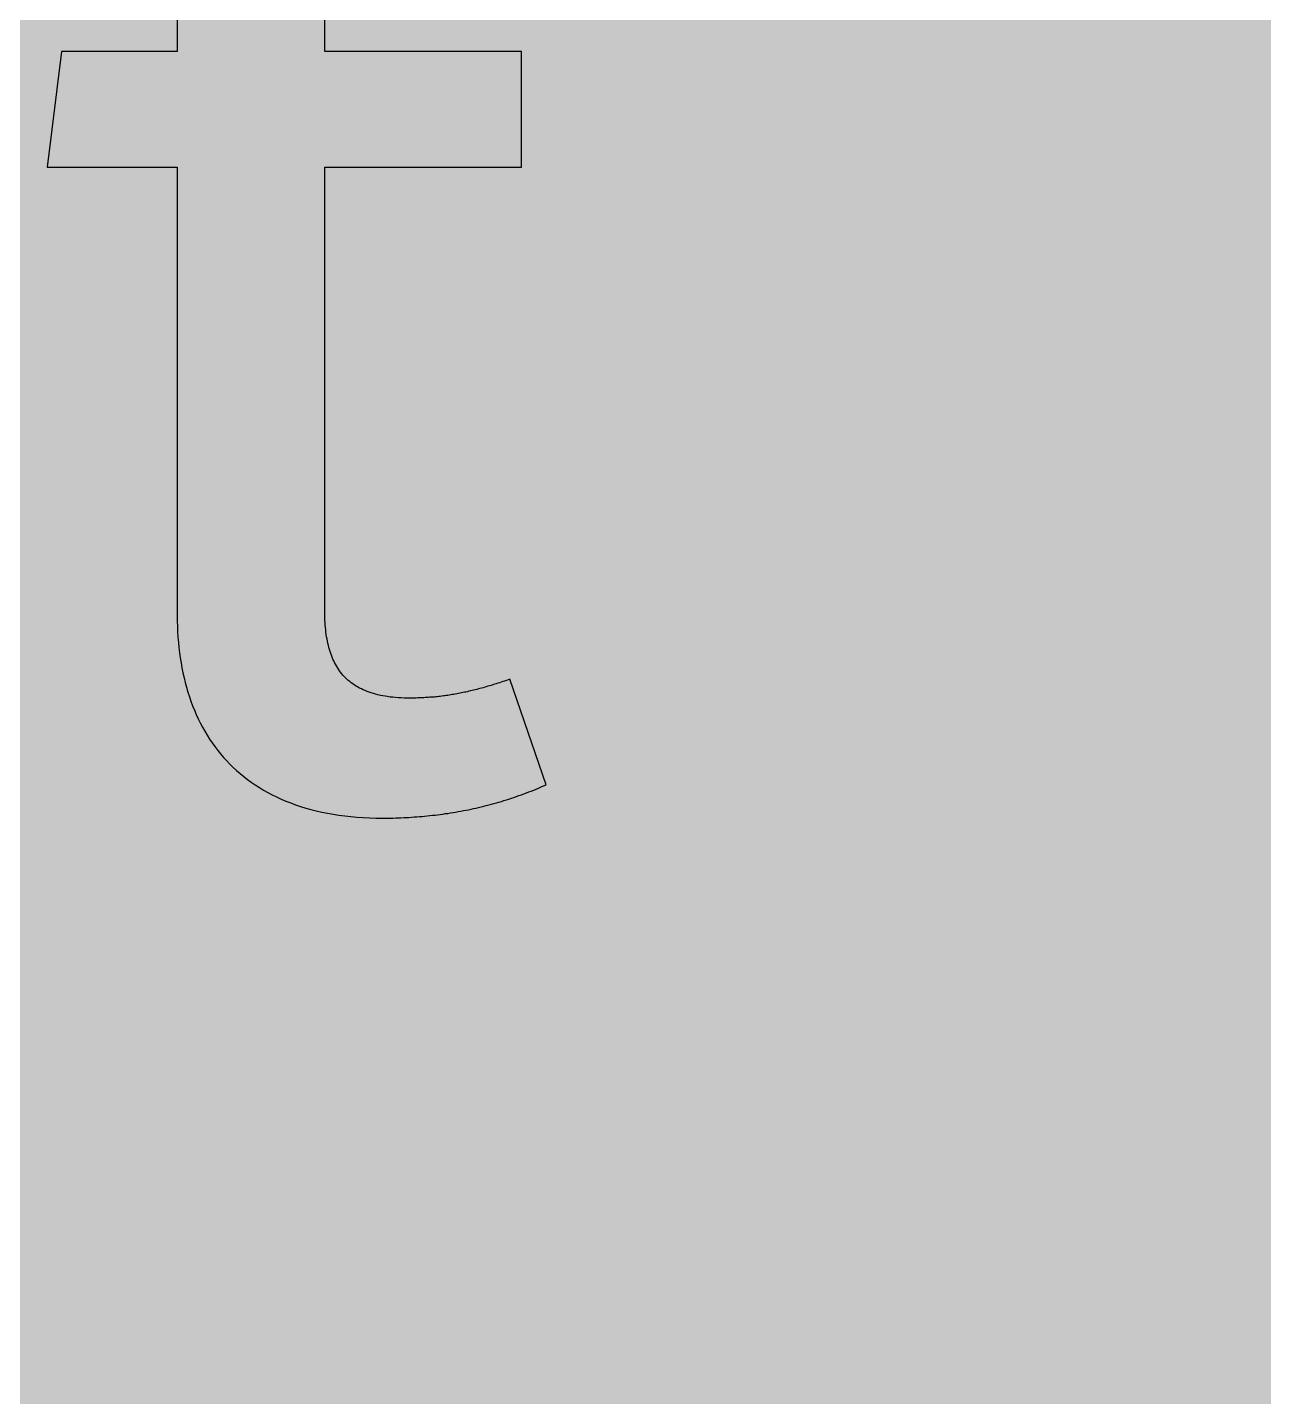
# Model space of a CAD drawing. Header units: millimetres. Extents: x 0 to 212, y 0 to 212.
# Drawn here: x 137.12 to 167.27, y 110.83 to 144.22 of the extents above; entities that cross this region are included whole.
import ezdxf

# ---------------------------------------------------------------- set-up
doc = ezdxf.new("R2010")
doc.units = ezdxf.units.MM

msp = doc.modelspace()

# ---------------------------------------------------------------- hatches: boundary and pattern name
for color, points in [(254, [(14.1633, 0.0536), (13.9878, 0.0533), (13.8125, 0.0559), (13.6373, 0.061), (13.462, 0.0686), (13.2893, 0.0787), (13.114, 0.0914), (12.9413, 0.1041), (12.7686, 0.1219), (12.5959, 0.1397), (12.4231, 0.16), (12.2504, 0.1829), (12.0777, 0.2057), (11.9075, 0.2337), (11.7373, 0.2616), (11.5672, 0.2921), (11.397, 0.3251), (11.2268, 0.3607), (11.0592, 0.3988), (10.8915, 0.4369), (10.7239, 0.4775), (10.5562, 0.5207), (10.3886, 0.5664), (10.2235, 0.6121), (10.0584, 0.6629), (9.8933, 0.7137), (9.7307, 0.7671), (9.5682, 0.8204), (9.4056, 0.8788), (9.2431, 0.9373), (9.083, 0.9982), (8.923, 1.0617), (8.763, 1.1252), (8.6055, 1.1938), (8.4455, 1.2624), (8.2906, 1.331), (8.1331, 1.4046), (7.9781, 1.4783), (7.8232, 1.5545), (7.6708, 1.6332), (7.5184, 1.7145), (7.366, 1.7958), (7.2161, 1.8796), (7.0663, 1.966), (6.919, 2.0523), (6.7716, 2.1438), (6.6243, 2.2352), (6.4795, 2.3266), (6.3348, 2.4232), (6.19, 2.5197), (6.0477, 2.6187), (5.908, 2.7178), (5.7683, 2.8194), (5.6286, 2.9235), (5.4915, 3.0302), (5.3543, 3.1369), (5.2197, 3.2461), (5.0851, 3.3579), (4.953, 3.4722), (4.8209, 3.5865), (4.6914, 3.7033), (4.5644, 3.8202), (4.4348, 3.9395), (4.3104, 4.0615), (4.1859, 4.1859), (4.0615, 4.3104), (3.9395, 4.4348), (3.8202, 4.5618), (3.7033, 4.6914), (3.5865, 4.8209), (3.4722, 4.953), (3.3579, 5.0851), (3.2487, 5.2197), (3.1369, 5.3543), (3.0302, 5.4915), (2.9235, 5.6286), (2.8194, 5.7683), (2.7178, 5.908), (2.6187, 6.0477), (2.5197, 6.19), (2.4232, 6.3348), (2.3266, 6.477), (2.2352, 6.6243), (2.1438, 6.7691), (2.0523, 6.9164), (1.966, 7.0663), (1.8796, 7.2161), (1.7958, 7.366), (1.7145, 7.5184), (1.6332, 7.6708), (1.5545, 7.8232), (1.4783, 7.9781), (1.4046, 8.1331), (1.331, 8.2906), (1.2598, 8.4455), (1.1913, 8.603), (1.1252, 8.763), (1.0592, 8.923), (0.9982, 9.083), (0.9373, 9.2431), (0.8763, 9.4056), (0.8204, 9.5682), (0.7645, 9.7307), (0.7112, 9.8933), (0.6604, 10.0584), (0.6121, 10.2235), (0.5639, 10.3911), (0.5207, 10.5562), (0.4775, 10.7239), (0.4343, 10.8915), (0.3962, 11.0592), (0.3607, 11.2268), (0.3251, 11.397), (0.2921, 11.5672), (0.2616, 11.7373), (0.2311, 11.9075), (0.2057, 12.0802), (0.1803, 12.2504), (0.1575, 12.4231), (0.1372, 12.5959), (0.1194, 12.7686), (0.1041, 12.9413), (0.0889, 13.1166), (0.0787, 13.2893), (0.0686, 13.4645), (0.061, 13.6373), (0.0559, 13.8125), (0.0508, 13.9878), (0.0508, 14.163), (0.0522, 197.6092), (0.0508, 197.7822), (0.0559, 197.9574), (0.061, 198.1327), (0.0686, 198.308), (0.0787, 198.4807), (0.0889, 198.6559), (0.1041, 198.8287), (0.1194, 199.0014), (0.1372, 199.1741), (0.1575, 199.3468), (0.1803, 199.5195), (0.2057, 199.6923), (0.2311, 199.8624), (0.2616, 200.0326), (0.2921, 200.2028), (0.3251, 200.373), (0.3607, 200.5432), (0.3962, 200.7108), (0.4343, 200.8784), (0.4775, 201.0461), (0.5207, 201.2137), (0.5639, 201.3814), (0.6121, 201.5465), (0.6604, 201.7116), (0.7112, 201.8767), (0.7645, 202.0392), (0.8204, 202.2018), (0.8763, 202.3643), (0.9373, 202.5269), (0.9982, 202.6869), (1.0592, 202.8469), (1.1252, 203.007), (1.1913, 203.1644), (1.2598, 203.3245), (1.331, 203.4794), (1.4046, 203.6369), (1.4783, 203.7918), (1.5545, 203.9468), (1.6332, 204.0992), (1.7145, 204.2516), (1.7958, 204.404), (1.8796, 204.5538), (1.966, 204.7037), (2.0523, 204.851), (2.1438, 204.9983), (2.2352, 205.1456), (2.3266, 205.2904), (2.4232, 205.4352), (2.5197, 205.58), (2.6187, 205.7222), (2.7178, 205.8619), (2.8194, 206.0016), (2.9235, 206.1413), (3.0302, 206.2785), (3.1369, 206.4156), (3.2487, 206.5503), (3.3579, 206.6849), (3.4722, 206.817), (3.5865, 206.949), (3.7033, 207.0786), (3.8202, 207.2056), (3.9395, 207.3351), (4.0615, 207.4596), (4.1859, 207.584), (4.3104, 207.7085), (4.4348, 207.8304), (4.5644, 207.9498), (4.6914, 208.0666), (4.8209, 208.1835), (4.953, 208.2978), (5.0851, 208.4121), (5.2197, 208.5213), (5.3543, 208.6331), (5.4915, 208.7397), (5.6286, 208.8464), (5.7683, 208.9506), (5.908, 209.0522), (6.0477, 209.1512), (6.19, 209.2503), (6.3348, 209.3468), (6.4795, 209.4433), (6.6243, 209.5348), (6.7716, 209.6262), (6.919, 209.7176), (7.0663, 209.804), (7.2161, 209.8904), (7.366, 209.9742), (7.5184, 210.0555), (7.6708, 210.1367), (7.8232, 210.2155), (7.9781, 210.2917), (8.1331, 210.3653), (8.2906, 210.439), (8.4455, 210.5101), (8.6055, 210.5787), (8.763, 210.6447), (8.923, 210.7108), (9.083, 210.7717), (9.2431, 210.8327), (9.4056, 210.8937), (9.5682, 210.9495), (9.7307, 211.0054), (9.8933, 211.0588), (10.0584, 211.1096), (10.2235, 211.1578), (10.3886, 211.2061), (10.5562, 211.2493), (10.7239, 211.2924), (10.8915, 211.3356), (11.0592, 211.3737), (11.2268, 211.4093), (11.397, 211.4448), (11.5672, 211.4779), (11.7373, 211.5083), (11.9075, 211.5388), (12.0777, 211.5642), (12.2504, 211.5896), (12.4231, 211.6125), (12.5959, 211.6328), (12.7686, 211.6506), (12.9413, 211.6658), (13.114, 211.6811), (13.2893, 211.6912), (13.462, 211.7014), (13.6373, 211.709), (13.8125, 211.7141), (13.9878, 211.7192), (14.163, 211.7192), (197.6078, 211.7203), (197.7822, 211.7192), (197.9574, 211.7141), (198.1327, 211.709), (198.3054, 211.7014), (198.4807, 211.6912), (198.6534, 211.6811), (198.8287, 211.6658), (199.0014, 211.6506), (199.1741, 211.6328), (199.3468, 211.6125), (199.5195, 211.5896), (199.6897, 211.5642), (199.8624, 211.5388), (200.0326, 211.5083), (200.2028, 211.4779), (200.373, 211.4448), (200.5432, 211.4093), (200.7108, 211.3737), (200.8784, 211.3356), (201.0461, 211.2924), (201.2137, 211.2493), (201.3788, 211.2061), (201.5465, 211.1578), (201.7116, 211.1096), (201.8767, 211.0588), (202.0392, 211.0054), (202.2018, 210.9495), (202.3643, 210.8937), (202.5269, 210.8327), (202.6869, 210.7717), (202.8469, 210.7108), (203.007, 210.6447), (203.167, 210.5787), (203.3245, 210.5101), (203.4794, 210.439), (203.6369, 210.3653), (203.7918, 210.2917), (203.9468, 210.2155), (204.0992, 210.1367), (204.2516, 210.0555), (204.404, 209.9742), (204.5538, 209.8904), (204.7037, 209.804), (204.8535, 209.7176), (205.0009, 209.6262), (205.1456, 209.5348), (205.293, 209.4433), (205.4352, 209.3468), (205.58, 209.2503), (205.7222, 209.1512), (205.8619, 209.0522), (206.0016, 208.9506), (206.1413, 208.8464), (206.2785, 208.7397), (206.4156, 208.6331), (206.5503, 208.5213), (206.6849, 208.4121), (206.817, 208.2978), (206.949, 208.1835), (207.0786, 208.0666), (207.2081, 207.9498), (207.3351, 207.8304), (207.4596, 207.7085), (207.584, 207.584), (207.7085, 207.4596), (207.8304, 207.3351), (207.9498, 207.2056), (208.0666, 207.0786), (208.1835, 206.949), (208.2978, 206.817), (208.4121, 206.6849), (208.5238, 206.5503), (208.6331, 206.4156), (208.7397, 206.2785), (208.8464, 206.1413), (208.9506, 206.0016), (209.0522, 205.8619), (209.1512, 205.7222), (209.2503, 205.58), (209.3468, 205.4352), (209.4433, 205.2904), (209.5348, 205.1456), (209.6262, 204.9983), (209.7176, 204.851), (209.804, 204.7037), (209.8904, 204.5538), (209.9742, 204.404), (210.0555, 204.2516), (210.1367, 204.0992), (210.2155, 203.9468), (210.2917, 203.7918), (210.3653, 203.6369), (210.439, 203.4794), (210.5076, 203.3245), (210.5762, 203.1644), (210.6447, 203.007), (210.7082, 202.8469), (210.7717, 202.6869), (210.8327, 202.5269), (210.8911, 202.3643), (210.9495, 202.2018), (211.0029, 202.0392), (211.0562, 201.8767), (211.107, 201.7116), (211.1578, 201.5465), (211.2035, 201.3814), (211.2493, 201.2137), (211.2924, 201.0461), (211.3331, 200.8784), (211.3712, 200.7108), (211.4093, 200.5432), (211.4448, 200.373), (211.4779, 200.2028), (211.5083, 200.0326), (211.5363, 199.8624), (211.5642, 199.6923), (211.5871, 199.5195), (211.6099, 199.3468), (211.6303, 199.1741), (211.648, 199.0014), (211.6658, 198.8287), (211.6785, 198.6559), (211.6912, 198.4807), (211.7014, 198.308), (211.709, 198.1327), (211.7141, 197.9574), (211.7166, 197.7822), (211.7166, 197.6069), (211.7189, 14.1647), (211.7166, 13.9878), (211.7141, 13.8125), (211.709, 13.6373), (211.7014, 13.4645), (211.6912, 13.2893), (211.6785, 13.1166), (211.6658, 12.9413), (211.648, 12.7686), (211.6303, 12.5959), (211.6099, 12.4231), (211.5871, 12.2504), (211.5642, 12.0802), (211.5363, 11.9075), (211.5083, 11.7373), (211.4779, 11.5672), (211.4448, 11.397), (211.4093, 11.2268), (211.3712, 11.0592), (211.3331, 10.8915), (211.2924, 10.7239), (211.2493, 10.5562), (211.2035, 10.3911), (211.1578, 10.2235), (211.107, 10.0584), (211.0562, 9.8933), (211.0029, 9.7307), (210.9495, 9.5682), (210.8911, 9.4056), (210.8327, 9.2431), (210.7717, 9.083), (210.7082, 8.923), (210.6447, 8.763), (210.5762, 8.603), (210.5076, 8.4455), (210.439, 8.2906), (210.3653, 8.1331), (210.2917, 7.9781), (210.2155, 7.8232), (210.1367, 7.6708), (210.0555, 7.5184), (209.9742, 7.366), (209.8904, 7.2161), (209.804, 7.0663), (209.7176, 6.9164), (209.6262, 6.7691), (209.5348, 6.6243), (209.4433, 6.477), (209.3468, 6.3348), (209.2503, 6.19), (209.1512, 6.0477), (209.0522, 5.908), (208.9506, 5.7683), (208.8464, 5.6286), (208.7397, 5.4915), (208.6331, 5.3543), (208.5238, 5.2197), (208.4121, 5.0851), (208.2978, 4.953), (208.1835, 4.8209), (208.0666, 4.6914), (207.9498, 4.5618), (207.8304, 4.4348), (207.7085, 4.3104), (207.584, 4.1859), (207.4596, 4.0615), (207.3351, 3.9395), (207.2081, 3.8202), (207.0786, 3.7033), (206.949, 3.5865), (206.817, 3.4722), (206.6849, 3.3579), (206.5503, 3.2461), (206.4156, 3.1369), (206.2785, 3.0302), (206.1413, 2.9235), (206.0016, 2.8194), (205.8619, 2.7178), (205.7222, 2.6187), (205.58, 2.5197), (205.4352, 2.4232), (205.293, 2.3266), (205.1456, 2.2352), (205.0009, 2.1438), (204.8535, 2.0523), (204.7037, 1.966), (204.5538, 1.8796), (204.404, 1.7958), (204.2516, 1.7145), (204.0992, 1.6332), (203.9468, 1.5545), (203.7918, 1.4783), (203.6369, 1.4046), (203.4794, 1.331), (203.3245, 1.2624), (203.167, 1.1938), (203.007, 1.1252), (202.8469, 1.0617), (202.6869, 0.9982), (202.5269, 0.9373), (202.3643, 0.8788), (202.2018, 0.8204), (202.0392, 0.7671), (201.8767, 0.7137), (201.7116, 0.6629), (201.5465, 0.6121), (201.3788, 0.5664), (201.2137, 0.5207), (201.0461, 0.4775), (200.8784, 0.4369), (200.7108, 0.3988), (200.5432, 0.3607), (200.373, 0.3251), (200.2028, 0.2921), (200.0326, 0.2616), (199.8624, 0.2337), (199.6897, 0.2057), (199.5195, 0.1829), (199.3468, 0.16), (199.1741, 0.1397), (199.0014, 0.1219), (198.8287, 0.1041), (198.6534, 0.0914), (198.4807, 0.0787), (198.3054, 0.0686), (198.1327, 0.061), (197.9574, 0.0559), (197.7822, 0.0533), (197.6069, 0.0533)]), (59, [(140.7763, 129.8758), (140.777, 129.7407), (140.7795, 129.6086), (140.7846, 129.479), (140.7922, 129.347), (140.8049, 129.22), (140.8151, 129.093), (140.8303, 128.966), (140.8481, 128.8415), (140.8684, 128.7196), (140.8913, 128.5977), (140.9141, 128.4757), (140.9421, 128.3564), (140.97, 128.2395), (141.0005, 128.1252), (141.036, 128.0109), (141.0716, 127.8966), (141.1097, 127.7849), (141.1503, 127.6756), (141.1935, 127.569), (141.2392, 127.4623), (141.2875, 127.3581), (141.3383, 127.2565), (141.3916, 127.1549), (141.4475, 127.0559), (141.5059, 126.9594), (141.5669, 126.8628), (141.6304, 126.7714), (141.6964, 126.68), (141.7625, 126.5885), (141.8336, 126.5022), (141.9073, 126.4158), (141.9835, 126.3345), (142.0622, 126.2532), (142.1409, 126.172), (142.2248, 126.0958), (142.3111, 126.0221), (142.4, 125.9484), (142.4889, 125.8773), (142.5829, 125.8113), (142.6794, 125.7452), (142.7785, 125.6817), (142.8801, 125.6208), (142.9842, 125.5624), (143.0909, 125.5065), (143.2001, 125.4506), (143.3119, 125.3998), (143.4262, 125.3515), (143.543, 125.3058), (143.6624, 125.2626), (143.7843, 125.222), (143.9113, 125.1814), (144.0383, 125.1458), (144.1679, 125.1128), (144.3025, 125.0823), (144.4371, 125.0544), (144.5768, 125.0315), (144.7165, 125.0086), (144.8613, 124.9883), (145.0086, 124.9731), (145.1585, 124.9604), (145.3109, 124.9502), (145.4658, 124.9426), (145.6233, 124.9375), (145.7833, 124.935), (145.8493, 124.935), (145.9128, 124.9375), (145.9763, 124.9375), (146.0424, 124.9375), (146.1059, 124.9401), (146.1694, 124.9426), (146.2329, 124.9451), (146.2989, 124.9477), (146.3624, 124.9502), (146.4259, 124.9528), (146.4894, 124.9578), (146.5529, 124.9629), (146.6164, 124.968), (146.6825, 124.9731), (146.746, 124.9782), (146.8095, 124.9832), (146.873, 124.9883), (146.9365, 124.9959), (147, 125.0036), (147.0635, 125.0112), (147.1244, 125.0188), (147.1879, 125.0264), (147.2514, 125.034), (147.3149, 125.0442), (147.3784, 125.0518), (147.4419, 125.062), (147.5029, 125.0721), (147.5664, 125.0823), (147.6299, 125.095), (147.6908, 125.1052), (147.7543, 125.1179), (147.8178, 125.1306), (147.8788, 125.1407), (147.9423, 125.156), (148.0033, 125.1687), (148.0668, 125.1814), (148.1277, 125.1966), (148.1887, 125.2118), (148.2522, 125.2271), (148.3131, 125.2423), (148.3766, 125.2576), (148.4376, 125.2753), (148.4986, 125.2906), (148.5595, 125.3084), (148.6205, 125.3261), (148.684, 125.3439), (148.7449, 125.3617), (148.8059, 125.382), (148.8669, 125.3998), (148.9278, 125.4201), (148.9888, 125.4404), (149.0497, 125.4608), (149.1107, 125.4836), (149.1691, 125.5039), (149.2301, 125.5268), (149.291, 125.5497), (149.352, 125.5725), (149.4104, 125.5954), (149.4714, 125.6182), (149.5323, 125.6436), (149.5908, 125.669), (149.6517, 125.6944), (149.7101, 125.7198), (149.7711, 125.7452), (148.8902, 128.3226), (148.8465, 128.3056), (148.8034, 128.2929), (148.7602, 128.2776), (148.7195, 128.2649), (148.6764, 128.2497), (148.6357, 128.237), (148.5951, 128.2243), (148.5544, 128.2116), (148.5138, 128.1989), (148.4732, 128.1862), (148.4325, 128.1735), (148.3919, 128.1608), (148.3538, 128.1506), (148.3131, 128.1379), (148.275, 128.1278), (148.2344, 128.1151), (148.1963, 128.1049), (148.1582, 128.0947), (148.1201, 128.0846), (148.082, 128.0744), (148.0439, 128.0643), (148.0058, 128.0541), (147.9677, 128.0465), (147.9296, 128.0363), (147.8915, 128.0287), (147.8534, 128.0185), (147.8178, 128.0109), (147.7797, 128.0033), (147.7416, 127.9957), (147.7061, 127.9881), (147.668, 127.9804), (147.6324, 127.9728), (147.5943, 127.9652), (147.5588, 127.9601), (147.5207, 127.9525), (147.4851, 127.9474), (147.4495, 127.9398), (147.4114, 127.9347), (147.3759, 127.9296), (147.3378, 127.9246), (147.3022, 127.9195), (147.2667, 127.9144), (147.2286, 127.9093), (147.193, 127.9042), (147.1574, 127.9017), (147.1193, 127.8966), (147.0838, 127.8941), (147.0482, 127.889), (147.0101, 127.8865), (146.9746, 127.8839), (146.939, 127.8814), (146.9009, 127.8763), (146.8653, 127.8763), (146.8272, 127.8738), (146.7917, 127.8712), (146.7536, 127.8687), (146.7155, 127.8687), (146.6799, 127.8661), (146.6418, 127.8661), (146.6037, 127.8636), (146.5682, 127.8636), (146.5301, 127.8636), (146.492, 127.8636), (146.4539, 127.8611), (146.3802, 127.8636), (146.3091, 127.8636), (146.238, 127.8687), (146.1694, 127.8712), (146.1008, 127.8763), (146.0348, 127.8839), (145.9713, 127.889), (145.9078, 127.8992), (145.8468, 127.9068), (145.7884, 127.9195), (145.73, 127.9296), (145.6715, 127.9423), (145.6157, 127.9576), (145.5623, 127.9728), (145.509, 127.9881), (145.4582, 128.0058), (145.4099, 128.0236), (145.3617, 128.0439), (145.3134, 128.0643), (145.2677, 128.0846), (145.2245, 128.1074), (145.1813, 128.1303), (145.1381, 128.1557), (145.0975, 128.1811), (145.0594, 128.2065), (145.0213, 128.2344), (144.9832, 128.2649), (144.9476, 128.2929), (144.9146, 128.3233), (144.8816, 128.3564), (144.8486, 128.3894), (144.8181, 128.4224), (144.7876, 128.458), (144.7597, 128.4935), (144.7317, 128.5316), (144.7063, 128.5672), (144.6809, 128.6078), (144.6581, 128.6459), (144.6352, 128.6866), (144.6124, 128.7297), (144.592, 128.7729), (144.5717, 128.8161), (144.5539, 128.8618), (144.5362, 128.9075), (144.5184, 128.9533), (144.5031, 129.0015), (144.4879, 129.0498), (144.4752, 129.098), (144.4625, 129.1488), (144.4498, 129.1996), (144.4396, 129.253), (144.4295, 129.3063), (144.4193, 129.3597), (144.4117, 129.4155), (144.4041, 129.4714), (144.3965, 129.5273), (144.3914, 129.5857), (144.3863, 129.6441), (144.3812, 129.7026), (144.3787, 129.7635), (144.3761, 129.8245), (144.3736, 129.888), (144.3736, 129.9515), (144.3736, 130.015), (144.3743, 140.812), (149.1728, 140.812), (149.1728, 143.6328), (144.3743, 143.6328), (144.3743, 147.5133), (140.7763, 147.5133), (140.7763, 143.6328), (137.9541, 143.6328), (137.6013, 140.812), (140.7763, 140.812)])]:
    msp.add_hatch(color=color).paths.add_polyline_path(points)
h = msp.add_hatch(color=59)
edge = h.paths.add_edge_path()
edge.add_line((159.6499, 124.937), (159.8574, 124.9375))
edge.add_line((159.8574, 124.9375), (160.0657, 124.9426))
edge.add_line((160.0657, 124.9426), (160.2689, 124.9528))
edge.add_line((160.2689, 124.9528), (160.4721, 124.9655))
edge.add_line((160.4721, 124.9655), (160.6728, 124.9832))
edge.add_line((160.6728, 124.9832), (160.8709, 125.0061))
edge.add_line((160.8709, 125.0061), (161.0665, 125.0315))
edge.add_line((161.0665, 125.0315), (161.2621, 125.0594))
edge.add_line((161.2621, 125.0594), (161.4526, 125.0925))
edge.add_line((161.4526, 125.0925), (161.6405, 125.1306))
edge.add_line((161.6405, 125.1306), (161.8285, 125.1737))
edge.add_line((161.8285, 125.1737), (162.0114, 125.2195))
edge.add_line((162.0114, 125.2195), (162.1942, 125.2703))
edge.add_line((162.1942, 125.2703), (162.372, 125.3236))
edge.add_line((162.372, 125.3236), (162.5498, 125.382))
edge.add_line((162.5498, 125.382), (162.7226, 125.4455))
edge.add_line((162.7226, 125.4455), (162.8953, 125.5141))
edge.add_line((162.8953, 125.5141), (163.0629, 125.5878))
edge.add_line((163.0629, 125.5878), (163.2306, 125.664))
edge.add_line((163.2306, 125.664), (163.3931, 125.7452))
edge.add_line((163.3931, 125.7452), (163.5531, 125.8316))
edge.add_line((163.5531, 125.8316), (163.7106, 125.9205))
edge.add_line((163.7106, 125.9205), (163.8656, 126.017))
edge.add_line((163.8656, 126.017), (164.018, 126.1161))
edge.add_line((164.018, 126.1161), (164.1653, 126.2202))
edge.add_line((164.1653, 126.2202), (164.3126, 126.332))
edge.add_line((164.3126, 126.332), (164.4548, 126.4463))
edge.add_line((164.4548, 126.4463), (164.5945, 126.5657))
edge.add_line((164.5945, 126.5657), (164.7317, 126.6901))
edge.add_line((164.7317, 126.6901), (164.8638, 126.8171))
edge.add_line((164.8638, 126.8171), (164.9933, 126.9517))
edge.add_line((164.9933, 126.9517), (165.1203, 127.0914))
edge.add_line((165.1203, 127.0914), (165.2448, 127.2362))
edge.add_line((165.2448, 127.2362), (165.3642, 127.3861))
edge.add_line((165.3642, 127.3861), (165.481, 127.541))
edge.add_line((165.481, 127.541), (165.5953, 127.701))
edge.add_line((165.5953, 127.701), (165.7045, 127.8661))
edge.add_line((165.7045, 127.8661), (165.8112, 128.0363))
edge.add_line((165.8112, 128.0363), (165.9153, 128.2116))
edge.add_line((165.9153, 128.2116), (166.0144, 128.3919))
edge.add_line((166.0144, 128.3919), (166.1109, 128.5799))
edge.add_line((166.1109, 128.5799), (166.2024, 128.7704))
edge.add_line((166.2024, 128.7704), (166.2913, 128.9685))
edge.add_line((166.2913, 128.9685), (166.3776, 129.1717))
edge.add_line((166.3776, 129.1717), (166.4589, 129.38))
edge.add_line((166.4589, 129.38), (166.5351, 129.5933))
edge.add_line((166.5351, 129.5933), (166.6088, 129.8143))
edge.add_line((166.6088, 129.8143), (166.6773, 130.0404))
edge.add_line((166.6773, 130.0404), (166.7434, 130.2715))
edge.add_line((166.7434, 130.2715), (166.8069, 130.5077))
edge.add_line((166.8069, 130.5077), (166.8628, 130.7516))
edge.add_line((166.8628, 130.7516), (166.9161, 131.0005))
edge.add_line((166.9161, 131.0005), (166.9669, 131.2545))
edge.add_line((166.9669, 131.2545), (167.0126, 131.5161))
edge.add_line((167.0126, 131.5161), (167.0533, 131.7828))
edge.add_line((167.0533, 131.7828), (167.0914, 132.0546))
edge.add_line((167.0914, 132.0546), (167.1244, 132.334))
edge.add_line((167.1244, 132.334), (167.1523, 132.6185))
edge.add_line((167.1523, 132.6185), (167.1777, 132.9106))
edge.add_line((167.1777, 132.9106), (167.198, 133.2078))
edge.add_line((167.198, 133.2078), (167.2133, 133.5126))
edge.add_line((167.2133, 133.5126), (167.2234, 133.8224))
edge.add_line((167.2234, 133.8224), (167.2311, 134.1374))
edge.add_line((167.2311, 134.1374), (167.2336, 134.46))
edge.add_line((167.2336, 134.46), (167.2311, 134.7826))
edge.add_line((167.2311, 134.7826), (167.2234, 135.1001))
edge.add_line((167.2234, 135.1001), (167.2133, 135.4099))
edge.add_line((167.2133, 135.4099), (167.198, 135.7122))
edge.add_line((167.198, 135.7122), (167.1777, 136.0094))
edge.add_line((167.1777, 136.0094), (167.1523, 136.3015))
edge.add_line((167.1523, 136.3015), (167.1244, 136.586))
edge.add_line((167.1244, 136.586), (167.0914, 136.8654))
edge.add_line((167.0914, 136.8654), (167.0533, 137.1371))
edge.add_line((167.0533, 137.1371), (167.0126, 137.4038))
edge.add_line((167.0126, 137.4038), (166.9669, 137.6655))
edge.add_line((166.9669, 137.6655), (166.9161, 137.9195))
edge.add_line((166.9161, 137.9195), (166.8628, 138.1684))
edge.add_line((166.8628, 138.1684), (166.8069, 138.4122))
edge.add_line((166.8069, 138.4122), (166.7434, 138.6484))
edge.add_line((166.7434, 138.6484), (166.6773, 138.8796))
edge.add_line((166.6773, 138.8796), (166.6088, 139.1056))
edge.add_line((166.6088, 139.1056), (166.5351, 139.3266))
edge.add_line((166.5351, 139.3266), (166.4589, 139.54))
edge.add_line((166.4589, 139.54), (166.3776, 139.7483))
edge.add_line((166.3776, 139.7483), (166.2913, 139.9515))
edge.add_line((166.2913, 139.9515), (166.2024, 140.1496))
edge.add_line((166.2024, 140.1496), (166.1109, 140.3426))
edge.add_line((166.1109, 140.3426), (166.0144, 140.528))
edge.add_line((166.0144, 140.528), (165.9153, 140.7084))
edge.add_line((165.9153, 140.7084), (165.8112, 140.8836))
edge.add_line((165.8112, 140.8836), (165.7045, 141.0564))
edge.add_line((165.7045, 141.0564), (165.5953, 141.2215))
edge.add_line((165.5953, 141.2215), (165.481, 141.3789))
edge.add_line((165.481, 141.3789), (165.3642, 141.5339))
edge.add_line((165.3642, 141.5339), (165.2448, 141.6837))
edge.add_line((165.2448, 141.6837), (165.1203, 141.8285))
edge.add_line((165.1203, 141.8285), (164.9933, 141.9682))
edge.add_line((164.9933, 141.9682), (164.8638, 142.1028))
edge.add_line((164.8638, 142.1028), (164.7317, 142.2298))
edge.add_line((164.7317, 142.2298), (164.5945, 142.3543))
edge.add_line((164.5945, 142.3543), (164.4548, 142.4737))
edge.add_line((164.4548, 142.4737), (164.3126, 142.588))
edge.add_line((164.3126, 142.588), (164.1653, 142.6997))
edge.add_line((164.1653, 142.6997), (164.018, 142.8039))
edge.add_line((164.018, 142.8039), (163.8656, 142.9029))
edge.add_line((163.8656, 142.9029), (163.7106, 142.9995))
edge.add_line((163.7106, 142.9995), (163.5531, 143.0884))
edge.add_line((163.5531, 143.0884), (163.3931, 143.1747))
edge.add_line((163.3931, 143.1747), (163.2306, 143.256))
edge.add_line((163.2306, 143.256), (163.0629, 143.3322))
edge.add_line((163.0629, 143.3322), (162.8953, 143.4059))
edge.add_line((162.8953, 143.4059), (162.7226, 143.4744))
edge.add_line((162.7226, 143.4744), (162.5498, 143.5379))
edge.add_line((162.5498, 143.5379), (162.372, 143.5964))
edge.add_line((162.372, 143.5964), (162.1942, 143.6497))
edge.add_line((162.1942, 143.6497), (162.0114, 143.7005))
edge.add_line((162.0114, 143.7005), (161.8285, 143.7462))
edge.add_line((161.8285, 143.7462), (161.6405, 143.7894))
edge.add_line((161.6405, 143.7894), (161.4526, 143.8275))
edge.add_line((161.4526, 143.8275), (161.2621, 143.8605))
edge.add_line((161.2621, 143.8605), (161.0665, 143.8885))
edge.add_line((161.0665, 143.8885), (160.8709, 143.9139))
edge.add_line((160.8709, 143.9139), (160.6728, 143.9367))
edge.add_line((160.6728, 143.9367), (160.4721, 143.9545))
edge.add_line((160.4721, 143.9545), (160.2689, 143.9672))
edge.add_line((160.2689, 143.9672), (160.0657, 143.9774))
edge.add_line((160.0657, 143.9774), (159.8574, 143.9824))
edge.add_line((159.8574, 143.9824), (159.6492, 143.985))
edge.add_line((159.6492, 143.985), (159.4409, 143.9824))
edge.add_line((159.4409, 143.9824), (159.2326, 143.9774))
edge.add_line((159.2326, 143.9774), (159.0269, 143.9672))
edge.add_line((159.0269, 143.9672), (158.8262, 143.9545))
edge.add_line((158.8262, 143.9545), (158.6255, 143.9367))
edge.add_line((158.6255, 143.9367), (158.4274, 143.9139))
edge.add_line((158.4274, 143.9139), (158.2293, 143.8885))
edge.add_line((158.2293, 143.8885), (158.0363, 143.8605))
edge.add_line((158.0363, 143.8605), (157.8458, 143.8275))
edge.add_line((157.8458, 143.8275), (157.6553, 143.7894))
edge.add_line((157.6553, 143.7894), (157.4698, 143.7462))
edge.add_line((157.4698, 143.7462), (157.2844, 143.7005))
edge.add_line((157.2844, 143.7005), (157.1041, 143.6497))
edge.add_line((157.1041, 143.6497), (156.9237, 143.5964))
edge.add_line((156.9237, 143.5964), (156.7485, 143.5379))
edge.add_line((156.7485, 143.5379), (156.5732, 143.4744))
edge.add_line((156.5732, 143.4744), (156.403, 143.4059))
edge.add_line((156.403, 143.4059), (156.2329, 143.3322))
edge.add_line((156.2329, 143.3322), (156.0678, 143.256))
edge.add_line((156.0678, 143.256), (155.9052, 143.1747))
edge.add_line((155.9052, 143.1747), (155.7452, 143.0884))
edge.add_line((155.7452, 143.0884), (155.5877, 142.9995))
edge.add_line((155.5877, 142.9995), (155.4328, 142.9029))
edge.add_line((155.4328, 142.9029), (155.2804, 142.8039))
edge.add_line((155.2804, 142.8039), (155.1305, 142.6997))
edge.add_line((155.1305, 142.6997), (154.9857, 142.588))
edge.add_line((154.9857, 142.588), (154.8435, 142.4737))
edge.add_line((154.8435, 142.4737), (154.7038, 142.3543))
edge.add_line((154.7038, 142.3543), (154.5666, 142.2298))
edge.add_line((154.5666, 142.2298), (154.4345, 142.1028))
edge.add_line((154.4345, 142.1028), (154.3025, 141.9682))
edge.add_line((154.3025, 141.9682), (154.1755, 141.8285))
edge.add_line((154.1755, 141.8285), (154.0535, 141.6837))
edge.add_line((154.0535, 141.6837), (153.9316, 141.5339))
edge.add_line((153.9316, 141.5339), (153.8148, 141.3789))
edge.add_line((153.8148, 141.3789), (153.703, 141.2215))
edge.add_line((153.703, 141.2215), (153.5913, 141.0564))
edge.add_line((153.5913, 141.0564), (153.4846, 140.8836))
edge.add_line((153.4846, 140.8836), (153.383, 140.7084))
edge.add_line((153.383, 140.7084), (153.2814, 140.528))
edge.add_line((153.2814, 140.528), (153.1874, 140.3426))
edge.add_line((153.1874, 140.3426), (153.0934, 140.1496))
edge.add_line((153.0934, 140.1496), (153.0045, 139.9515))
edge.add_line((153.0045, 139.9515), (152.9207, 139.7483))
edge.add_line((152.9207, 139.7483), (152.8394, 139.54))
edge.add_line((152.8394, 139.54), (152.7632, 139.3266))
edge.add_line((152.7632, 139.3266), (152.6896, 139.1056))
edge.add_line((152.6896, 139.1056), (152.6184, 138.8796))
edge.add_line((152.6184, 138.8796), (152.5524, 138.6484))
edge.add_line((152.5524, 138.6484), (152.4914, 138.4122))
edge.add_line((152.4914, 138.4122), (152.433, 138.1684))
edge.add_line((152.433, 138.1684), (152.3797, 137.9195))
edge.add_line((152.3797, 137.9195), (152.3314, 137.6655))
edge.add_line((152.3314, 137.6655), (152.2857, 137.4038))
edge.add_line((152.2857, 137.4038), (152.2425, 137.1371))
edge.add_line((152.2425, 137.1371), (152.207, 136.8654))
edge.add_line((152.207, 136.8654), (152.1739, 136.586))
edge.add_line((152.1739, 136.586), (152.1435, 136.3015))
edge.add_line((152.1435, 136.3015), (152.1206, 136.0094))
edge.add_line((152.1206, 136.0094), (152.1003, 135.7122))
edge.add_line((152.1003, 135.7122), (152.085, 135.4099))
edge.add_line((152.085, 135.4099), (152.0723, 135.1001))
edge.add_line((152.0723, 135.1001), (152.0673, 134.7826))
edge.add_line((152.0673, 134.7826), (152.0647, 134.46))
edge.add_line((152.0647, 134.46), (152.0673, 134.1552))
edge.add_line((152.0673, 134.1552), (152.0723, 133.8529))
edge.add_line((152.0723, 133.8529), (152.085, 133.5557))
edge.add_line((152.085, 133.5557), (152.1003, 133.2662))
edge.add_line((152.1003, 133.2662), (152.1206, 132.9817))
edge.add_line((152.1206, 132.9817), (152.1435, 132.7023))
edge.add_line((152.1435, 132.7023), (152.1739, 132.4254))
edge.add_line((152.1739, 132.4254), (152.207, 132.1562))
edge.add_line((152.207, 132.1562), (152.2425, 131.892))
edge.add_line((152.2425, 131.892), (152.2857, 131.633))
edge.add_line((152.2857, 131.633), (152.3314, 131.379))
edge.add_line((152.3314, 131.379), (152.3797, 131.1326))
edge.add_line((152.3797, 131.1326), (152.433, 130.8887))
edge.add_line((152.433, 130.8887), (152.4914, 130.65))
edge.add_line((152.4914, 130.65), (152.5524, 130.4163))
edge.add_line((152.5524, 130.4163), (152.6184, 130.1877))
edge.add_line((152.6184, 130.1877), (152.6896, 129.9667))
edge.add_line((152.6896, 129.9667), (152.7632, 129.7483))
edge.add_line((152.7632, 129.7483), (152.8394, 129.5349))
edge.add_line((152.8394, 129.5349), (152.9207, 129.3266))
edge.add_line((152.9207, 129.3266), (153.0045, 129.126))
edge.add_line((153.0045, 129.126), (153.0934, 128.9279))
edge.add_line((153.0934, 128.9279), (153.1874, 128.7348))
edge.add_line((153.1874, 128.7348), (153.2814, 128.5469))
edge.add_line((153.2814, 128.5469), (153.383, 128.364))
edge.add_line((153.383, 128.364), (153.4846, 128.1862))
edge.add_line((153.4846, 128.1862), (153.5913, 128.0135))
edge.add_line((153.5913, 128.0135), (153.703, 127.8458))
edge.add_line((153.703, 127.8458), (153.8148, 127.6833))
edge.add_line((153.8148, 127.6833), (153.9316, 127.5258))
edge.add_line((153.9316, 127.5258), (154.0535, 127.3734))
edge.add_line((154.0535, 127.3734), (154.1755, 127.2235))
edge.add_line((154.1755, 127.2235), (154.3025, 127.0813))
edge.add_line((154.3025, 127.0813), (154.4345, 126.9416))
edge.add_line((154.4345, 126.9416), (154.5666, 126.807))
edge.add_line((154.5666, 126.807), (154.7038, 126.6774))
edge.add_line((154.7038, 126.6774), (154.8435, 126.5555))
edge.add_line((154.8435, 126.5555), (154.9857, 126.4336))
edge.add_line((154.9857, 126.4336), (155.1305, 126.3193))
edge.add_line((155.1305, 126.3193), (155.2804, 126.2101))
edge.add_line((155.2804, 126.2101), (155.4328, 126.1034))
edge.add_line((155.4328, 126.1034), (155.5877, 126.0043))
edge.add_line((155.5877, 126.0043), (155.7452, 125.9078))
edge.add_line((155.7452, 125.9078), (155.9052, 125.8164))
edge.add_line((155.9052, 125.8164), (156.0678, 125.73))
edge.add_line((156.0678, 125.73), (156.2329, 125.6462))
edge.add_line((156.2329, 125.6462), (156.403, 125.57))
edge.add_line((156.403, 125.57), (156.5732, 125.4963))
edge.add_line((156.5732, 125.4963), (156.7485, 125.4277))
edge.add_line((156.7485, 125.4277), (156.9237, 125.3642))
edge.add_line((156.9237, 125.3642), (157.1041, 125.3033))
edge.add_line((157.1041, 125.3033), (157.2844, 125.2499))
edge.add_line((157.2844, 125.2499), (157.4698, 125.1991))
edge.add_line((157.4698, 125.1991), (157.6553, 125.1534))
edge.add_line((157.6553, 125.1534), (157.8458, 125.1102))
edge.add_line((157.8458, 125.1102), (158.0363, 125.0747))
edge.add_line((158.0363, 125.0747), (158.2293, 125.0417))
edge.add_line((158.2293, 125.0417), (158.4274, 125.0137))
edge.add_line((158.4274, 125.0137), (158.6255, 124.9909))
edge.add_line((158.6255, 124.9909), (158.8262, 124.9705))
edge.add_line((158.8262, 124.9705), (159.0269, 124.9553))
edge.add_line((159.0269, 124.9553), (159.2326, 124.9451))
edge.add_line((159.2326, 124.9451), (159.4409, 124.9375))
edge.add_line((159.4409, 124.9375), (159.6492, 124.935))
edge = h.paths.add_edge_path(flags=16)
edge.add_line((159.6499, 141.1287), (159.7762, 141.1249))
edge.add_line((159.7762, 141.1249), (159.9032, 141.1224))
edge.add_line((159.9032, 141.1224), (160.0251, 141.1148))
edge.add_line((160.0251, 141.1148), (160.147, 141.1046))
edge.add_line((160.147, 141.1046), (160.2638, 141.0919))
edge.add_line((160.2638, 141.0919), (160.3807, 141.0767))
edge.add_line((160.3807, 141.0767), (160.495, 141.0564))
edge.add_line((160.495, 141.0564), (160.6067, 141.036))
edge.add_line((160.6067, 141.036), (160.716, 141.0106))
edge.add_line((160.716, 141.0106), (160.8226, 140.9827))
edge.add_line((160.8226, 140.9827), (160.9293, 140.9522))
edge.add_line((160.9293, 140.9522), (161.0309, 140.9167))
edge.add_line((161.0309, 140.9167), (161.1325, 140.8811))
edge.add_line((161.1325, 140.8811), (161.2316, 140.8405))
edge.add_line((161.2316, 140.8405), (161.3281, 140.7973))
edge.add_line((161.3281, 140.7973), (161.4221, 140.7516))
edge.add_line((161.4221, 140.7516), (161.5135, 140.7008))
edge.add_line((161.5135, 140.7008), (161.6024, 140.6474))
edge.add_line((161.6024, 140.6474), (161.6913, 140.5915))
edge.add_line((161.6913, 140.5915), (161.7751, 140.5331))
edge.add_line((161.7751, 140.5331), (161.859, 140.4696))
edge.add_line((161.859, 140.4696), (161.9402, 140.4061))
edge.add_line((161.9402, 140.4061), (162.019, 140.3375))
edge.add_line((162.019, 140.3375), (162.0977, 140.2639))
edge.add_line((162.0977, 140.2639), (162.1714, 140.1877))
edge.add_line((162.1714, 140.1877), (162.245, 140.1089))
edge.add_line((162.245, 140.1089), (162.3162, 140.0277))
edge.add_line((162.3162, 140.0277), (162.3847, 139.9413))
edge.add_line((162.3847, 139.9413), (162.4508, 139.8524))
edge.add_line((162.4508, 139.8524), (162.5143, 139.761))
edge.add_line((162.5143, 139.761), (162.5778, 139.6644))
edge.add_line((162.5778, 139.6644), (162.6387, 139.5654))
edge.add_line((162.6387, 139.5654), (162.6972, 139.4638))
edge.add_line((162.6972, 139.4638), (162.753, 139.3571))
edge.add_line((162.753, 139.3571), (162.8064, 139.2479))
edge.add_line((162.8064, 139.2479), (162.8597, 139.1361))
edge.add_line((162.8597, 139.1361), (162.9105, 139.0193))
edge.add_line((162.9105, 139.0193), (162.9588, 138.8974))
edge.add_line((162.9588, 138.8974), (163.0045, 138.7754))
edge.add_line((163.0045, 138.7754), (163.0502, 138.6484))
edge.add_line((163.0502, 138.6484), (163.0934, 138.5164))
edge.add_line((163.0934, 138.5164), (163.134, 138.3817))
edge.add_line((163.134, 138.3817), (163.1721, 138.242))
edge.add_line((163.1721, 138.242), (163.2102, 138.1023))
edge.add_line((163.2102, 138.1023), (163.2458, 137.955))
edge.add_line((163.2458, 137.955), (163.2788, 137.8052))
edge.add_line((163.2788, 137.8052), (163.3093, 137.6528))
edge.add_line((163.3093, 137.6528), (163.3398, 137.4953))
edge.add_line((163.3398, 137.4953), (163.3652, 137.3353))
edge.add_line((163.3652, 137.3353), (163.3931, 137.1702))
edge.add_line((163.3931, 137.1702), (163.416, 137.0025))
edge.add_line((163.416, 137.0025), (163.4388, 136.8298))
edge.add_line((163.4388, 136.8298), (163.4592, 136.6545))
edge.add_line((163.4592, 136.6545), (163.4769, 136.4742))
edge.add_line((163.4769, 136.4742), (163.4922, 136.2913))
edge.add_line((163.4922, 136.2913), (163.5074, 136.1034))
edge.add_line((163.5074, 136.1034), (163.5201, 135.9129))
edge.add_line((163.5201, 135.9129), (163.5328, 135.7173))
edge.add_line((163.5328, 135.7173), (163.543, 135.5166))
edge.add_line((163.543, 135.5166), (163.5506, 135.3134))
edge.add_line((163.5506, 135.3134), (163.5557, 135.1077))
edge.add_line((163.5557, 135.1077), (163.5608, 134.8969))
edge.add_line((163.5608, 134.8969), (163.5633, 134.681))
edge.add_line((163.5633, 134.681), (163.5633, 134.46))
edge.add_line((163.5633, 134.46), (163.5633, 134.2619))
edge.add_line((163.5633, 134.2619), (163.5608, 134.0663))
edge.add_line((163.5608, 134.0663), (163.5557, 133.8732))
edge.add_line((163.5557, 133.8732), (163.5506, 133.6827))
edge.add_line((163.5506, 133.6827), (163.543, 133.4948))
edge.add_line((163.543, 133.4948), (163.5328, 133.3094))
edge.add_line((163.5328, 133.3094), (163.5201, 133.1265))
edge.add_line((163.5201, 133.1265), (163.5074, 132.9487))
edge.add_line((163.5074, 132.9487), (163.4922, 132.7709))
edge.add_line((163.4922, 132.7709), (163.4769, 132.5982))
edge.add_line((163.4769, 132.5982), (163.4592, 132.428))
edge.add_line((163.4592, 132.428), (163.4388, 132.2603))
edge.add_line((163.4388, 132.2603), (163.416, 132.0952))
edge.add_line((163.416, 132.0952), (163.3931, 131.9327))
edge.add_line((163.3931, 131.9327), (163.3652, 131.7727))
edge.add_line((163.3652, 131.7727), (163.3398, 131.6177))
edge.add_line((163.3398, 131.6177), (163.3093, 131.4653))
edge.add_line((163.3093, 131.4653), (163.2788, 131.3129))
edge.add_line((163.2788, 131.3129), (163.2458, 131.1656))
edge.add_line((163.2458, 131.1656), (163.2102, 131.0234))
edge.add_line((163.2102, 131.0234), (163.1721, 130.8811))
edge.add_line((163.1721, 130.8811), (163.134, 130.7414))
edge.add_line((163.134, 130.7414), (163.0934, 130.6068))
edge.add_line((163.0934, 130.6068), (163.0502, 130.4747))
edge.add_line((163.0502, 130.4747), (163.0045, 130.3452))
edge.add_line((163.0045, 130.3452), (162.9588, 130.2182))
edge.add_line((162.9588, 130.2182), (162.9105, 130.0963))
edge.add_line((162.9105, 130.0963), (162.8597, 129.9743))
edge.add_line((162.8597, 129.9743), (162.8064, 129.8575))
edge.add_line((162.8064, 129.8575), (162.753, 129.7432))
edge.add_line((162.753, 129.7432), (162.6972, 129.634))
edge.add_line((162.6972, 129.634), (162.6387, 129.5248))
edge.add_line((162.6387, 129.5248), (162.5778, 129.4206))
edge.add_line((162.5778, 129.4206), (162.5143, 129.319))
edge.add_line((162.5143, 129.319), (162.4508, 129.22))
edge.add_line((162.4508, 129.22), (162.3847, 129.126))
edge.add_line((162.3847, 129.126), (162.3162, 129.0345))
edge.add_line((162.3162, 129.0345), (162.245, 128.9456))
edge.add_line((162.245, 128.9456), (162.1714, 128.8593))
edge.add_line((162.1714, 128.8593), (162.0977, 128.7755))
edge.add_line((162.0977, 128.7755), (162.019, 128.6967))
edge.add_line((162.019, 128.6967), (161.9402, 128.6205))
edge.add_line((161.9402, 128.6205), (161.859, 128.5494))
edge.add_line((161.859, 128.5494), (161.7751, 128.4783))
edge.add_line((161.7751, 128.4783), (161.6913, 128.4122))
edge.add_line((161.6913, 128.4122), (161.6024, 128.3487))
edge.add_line((161.6024, 128.3487), (161.5135, 128.2903))
edge.add_line((161.5135, 128.2903), (161.4221, 128.2344))
edge.add_line((161.4221, 128.2344), (161.3281, 128.1811))
edge.add_line((161.3281, 128.1811), (161.2316, 128.1303))
edge.add_line((161.2316, 128.1303), (161.1325, 128.0846))
edge.add_line((161.1325, 128.0846), (161.0309, 128.0414))
edge.add_line((161.0309, 128.0414), (160.9293, 128.0033))
edge.add_line((160.9293, 128.0033), (160.8226, 127.9652))
edge.add_line((160.8226, 127.9652), (160.716, 127.9322))
edge.add_line((160.716, 127.9322), (160.6067, 127.9042))
edge.add_line((160.6067, 127.9042), (160.495, 127.8763))
edge.add_line((160.495, 127.8763), (160.3807, 127.856))
edge.add_line((160.3807, 127.856), (160.2638, 127.8357))
edge.add_line((160.2638, 127.8357), (160.147, 127.8204))
edge.add_line((160.147, 127.8204), (160.0251, 127.8077))
edge.add_line((160.0251, 127.8077), (159.9032, 127.8001))
edge.add_line((159.9032, 127.8001), (159.7762, 127.795))
edge.add_line((159.7762, 127.795), (159.6492, 127.7925))
edge.add_line((159.6492, 127.7925), (159.5196, 127.795))
edge.add_line((159.5196, 127.795), (159.3952, 127.8001))
edge.add_line((159.3952, 127.8001), (159.2732, 127.8077))
edge.add_line((159.2732, 127.8077), (159.1513, 127.8204))
edge.add_line((159.1513, 127.8204), (159.0319, 127.8357))
edge.add_line((159.0319, 127.8357), (158.9151, 127.856))
edge.add_line((158.9151, 127.856), (158.8033, 127.8763))
edge.add_line((158.8033, 127.8763), (158.689, 127.9042))
edge.add_line((158.689, 127.9042), (158.5798, 127.9322))
edge.add_line((158.5798, 127.9322), (158.4731, 127.9652))
edge.add_line((158.4731, 127.9652), (158.369, 128.0033))
edge.add_line((158.369, 128.0033), (158.2649, 128.0414))
edge.add_line((158.2649, 128.0414), (158.1658, 128.0846))
edge.add_line((158.1658, 128.0846), (158.0667, 128.1303))
edge.add_line((158.0667, 128.1303), (157.9702, 128.1811))
edge.add_line((157.9702, 128.1811), (157.8762, 128.2344))
edge.add_line((157.8762, 128.2344), (157.7848, 128.2903))
edge.add_line((157.7848, 128.2903), (157.6934, 128.3487))
edge.add_line((157.6934, 128.3487), (157.607, 128.4122))
edge.add_line((157.607, 128.4122), (157.5206, 128.4783))
edge.add_line((157.5206, 128.4783), (157.4368, 128.5494))
edge.add_line((157.4368, 128.5494), (157.3555, 128.6205))
edge.add_line((157.3555, 128.6205), (157.2768, 128.6967))
edge.add_line((157.2768, 128.6967), (157.2006, 128.7755))
edge.add_line((157.2006, 128.7755), (157.1244, 128.8593))
edge.add_line((157.1244, 128.8593), (157.0533, 128.9456))
edge.add_line((157.0533, 128.9456), (156.9822, 129.0345))
edge.add_line((156.9822, 129.0345), (156.9136, 129.126))
edge.add_line((156.9136, 129.126), (156.845, 129.22))
edge.add_line((156.845, 129.22), (156.7815, 129.319))
edge.add_line((156.7815, 129.319), (156.718, 129.4206))
edge.add_line((156.718, 129.4206), (156.6596, 129.5248))
edge.add_line((156.6596, 129.5248), (156.5986, 129.634))
edge.add_line((156.5986, 129.634), (156.5427, 129.7432))
edge.add_line((156.5427, 129.7432), (156.4894, 129.8575))
edge.add_line((156.4894, 129.8575), (156.4361, 129.9743))
edge.add_line((156.4361, 129.9743), (156.3853, 130.0963))
edge.add_line((156.3853, 130.0963), (156.337, 130.2182))
edge.add_line((156.337, 130.2182), (156.2913, 130.3452))
edge.add_line((156.2913, 130.3452), (156.2456, 130.4747))
edge.add_line((156.2456, 130.4747), (156.2024, 130.6068))
edge.add_line((156.2024, 130.6068), (156.1617, 130.7414))
edge.add_line((156.1617, 130.7414), (156.1236, 130.8811))
edge.add_line((156.1236, 130.8811), (156.0855, 131.0234))
edge.add_line((156.0855, 131.0234), (156.05, 131.1656))
edge.add_line((156.05, 131.1656), (156.017, 131.3129))
edge.add_line((156.017, 131.3129), (155.9865, 131.4653))
edge.add_line((155.9865, 131.4653), (155.956, 131.6177))
edge.add_line((155.956, 131.6177), (155.9306, 131.7727))
edge.add_line((155.9306, 131.7727), (155.9027, 131.9327))
edge.add_line((155.9027, 131.9327), (155.8798, 132.0952))
edge.add_line((155.8798, 132.0952), (155.8569, 132.2603))
edge.add_line((155.8569, 132.2603), (155.8366, 132.428))
edge.add_line((155.8366, 132.428), (155.8188, 132.5982))
edge.add_line((155.8188, 132.5982), (155.8036, 132.7709))
edge.add_line((155.8036, 132.7709), (155.7884, 132.9487))
edge.add_line((155.7884, 132.9487), (155.7757, 133.1265))
edge.add_line((155.7757, 133.1265), (155.763, 133.3094))
edge.add_line((155.763, 133.3094), (155.7528, 133.4948))
edge.add_line((155.7528, 133.4948), (155.7452, 133.6827))
edge.add_line((155.7452, 133.6827), (155.7401, 133.8732))
edge.add_line((155.7401, 133.8732), (155.735, 134.0663))
edge.add_line((155.735, 134.0663), (155.7325, 134.2619))
edge.add_line((155.7325, 134.2619), (155.7325, 134.46))
edge.add_line((155.7325, 134.46), (155.7325, 134.681))
edge.add_line((155.7325, 134.681), (155.735, 134.8969))
edge.add_line((155.735, 134.8969), (155.7401, 135.1077))
edge.add_line((155.7401, 135.1077), (155.7452, 135.3134))
edge.add_line((155.7452, 135.3134), (155.7528, 135.5166))
edge.add_line((155.7528, 135.5166), (155.763, 135.7173))
edge.add_line((155.763, 135.7173), (155.7757, 135.9129))
edge.add_line((155.7757, 135.9129), (155.7884, 136.1034))
edge.add_line((155.7884, 136.1034), (155.8036, 136.2913))
edge.add_line((155.8036, 136.2913), (155.8188, 136.4742))
edge.add_line((155.8188, 136.4742), (155.8366, 136.6545))
edge.add_line((155.8366, 136.6545), (155.8569, 136.8298))
edge.add_line((155.8569, 136.8298), (155.8798, 137.0025))
edge.add_line((155.8798, 137.0025), (155.9027, 137.1702))
edge.add_line((155.9027, 137.1702), (155.9306, 137.3353))
edge.add_line((155.9306, 137.3353), (155.956, 137.4953))
edge.add_line((155.956, 137.4953), (155.9865, 137.6528))
edge.add_line((155.9865, 137.6528), (156.017, 137.8052))
edge.add_line((156.017, 137.8052), (156.05, 137.955))
edge.add_line((156.05, 137.955), (156.0855, 138.1023))
edge.add_line((156.0855, 138.1023), (156.1236, 138.242))
edge.add_line((156.1236, 138.242), (156.1617, 138.3817))
edge.add_line((156.1617, 138.3817), (156.2024, 138.5164))
edge.add_line((156.2024, 138.5164), (156.2456, 138.6484))
edge.add_line((156.2456, 138.6484), (156.2913, 138.7754))
edge.add_line((156.2913, 138.7754), (156.337, 138.8974))
edge.add_line((156.337, 138.8974), (156.3853, 139.0193))
edge.add_line((156.3853, 139.0193), (156.4361, 139.1361))
edge.add_line((156.4361, 139.1361), (156.4894, 139.2479))
edge.add_line((156.4894, 139.2479), (156.5427, 139.3571))
edge.add_line((156.5427, 139.3571), (156.5986, 139.4638))
edge.add_line((156.5986, 139.4638), (156.6596, 139.5654))
edge.add_line((156.6596, 139.5654), (156.718, 139.6644))
edge.add_line((156.718, 139.6644), (156.7815, 139.761))
edge.add_line((156.7815, 139.761), (156.845, 139.8524))
edge.add_line((156.845, 139.8524), (156.9136, 139.9413))
edge.add_line((156.9136, 139.9413), (156.9822, 140.0277))
edge.add_line((156.9822, 140.0277), (157.0533, 140.1089))
edge.add_line((157.0533, 140.1089), (157.1244, 140.1877))
edge.add_line((157.1244, 140.1877), (157.2006, 140.2639))
edge.add_line((157.2006, 140.2639), (157.2768, 140.3375))
edge.add_line((157.2768, 140.3375), (157.3555, 140.4061))
edge.add_line((157.3555, 140.4061), (157.4368, 140.4696))
edge.add_line((157.4368, 140.4696), (157.5206, 140.5331))
edge.add_line((157.5206, 140.5331), (157.607, 140.5915))
edge.add_line((157.607, 140.5915), (157.6934, 140.6474))
edge.add_line((157.6934, 140.6474), (157.7848, 140.7008))
edge.add_line((157.7848, 140.7008), (157.8762, 140.7516))
edge.add_line((157.8762, 140.7516), (157.9702, 140.7973))
edge.add_line((157.9702, 140.7973), (158.0667, 140.8405))
edge.add_line((158.0667, 140.8405), (158.1658, 140.8811))
edge.add_line((158.1658, 140.8811), (158.2649, 140.9167))
edge.add_line((158.2649, 140.9167), (158.369, 140.9522))
edge.add_line((158.369, 140.9522), (158.4731, 140.9827))
edge.add_line((158.4731, 140.9827), (158.5798, 141.0106))
edge.add_line((158.5798, 141.0106), (158.689, 141.036))
edge.add_line((158.689, 141.036), (158.8033, 141.0564))
edge.add_line((158.8033, 141.0564), (158.9151, 141.0767))
edge.add_line((158.9151, 141.0767), (159.0319, 141.0919))
edge.add_line((159.0319, 141.0919), (159.1513, 141.1046))
edge.add_line((159.1513, 141.1046), (159.2732, 141.1148))
edge.add_line((159.2732, 141.1148), (159.3952, 141.1224))
edge.add_line((159.3952, 141.1224), (159.5196, 141.1249))
edge.add_line((159.5196, 141.1249), (159.6492, 141.1275))

# ---------------------------------------------------------------- linework, layer by layer
at = {"color": 59}
for points in [[(140.7763, 147.5133), (140.7763, 143.6328), (137.9541, 143.6328), (137.6013, 140.812), (140.7763, 140.812), (140.7763, 129.8758)], [(140.7763, 129.8758), (140.777, 129.7407), (140.7795, 129.6086), (140.7846, 129.479), (140.7922, 129.347), (140.8049, 129.22), (140.8151, 129.093), (140.8303, 128.966), (140.8481, 128.8415), (140.8684, 128.7196), (140.8913, 128.5977), (140.9141, 128.4757), (140.9421, 128.3564), (140.97, 128.2395), (141.0005, 128.1252), (141.036, 128.0109), (141.0716, 127.8966), (141.1097, 127.7849), (141.1503, 127.6756), (141.1935, 127.569), (141.2392, 127.4623), (141.2875, 127.3581), (141.3383, 127.2565), (141.3916, 127.1549), (141.4475, 127.0559), (141.5059, 126.9594), (141.5669, 126.8628), (141.6304, 126.7714), (141.6964, 126.68), (141.7625, 126.5885), (141.8336, 126.5022), (141.9073, 126.4158), (141.9835, 126.3345), (142.0622, 126.2532), (142.1409, 126.172), (142.2248, 126.0958), (142.3111, 126.0221), (142.4, 125.9484), (142.4889, 125.8773), (142.5829, 125.8113), (142.6794, 125.7452), (142.7785, 125.6817), (142.8801, 125.6208), (142.9842, 125.5624), (143.0909, 125.5065), (143.2001, 125.4506), (143.3119, 125.3998), (143.4262, 125.3515), (143.543, 125.3058), (143.6624, 125.2626), (143.7843, 125.222), (143.9113, 125.1814), (144.0383, 125.1458), (144.1679, 125.1128), (144.3025, 125.0823), (144.4371, 125.0544), (144.5768, 125.0315), (144.7165, 125.0086), (144.8613, 124.9883), (145.0086, 124.9731), (145.1585, 124.9604), (145.3109, 124.9502), (145.4658, 124.9426), (145.6233, 124.9375), (145.7833, 124.935), (145.8493, 124.935), (145.9128, 124.9375), (145.9763, 124.9375), (146.0424, 124.9375), (146.1059, 124.9401), (146.1694, 124.9426), (146.2329, 124.9451), (146.2989, 124.9477), (146.3624, 124.9502), (146.4259, 124.9528), (146.4894, 124.9578), (146.5529, 124.9629), (146.6164, 124.968), (146.6825, 124.9731), (146.746, 124.9782), (146.8095, 124.9832), (146.873, 124.9883), (146.9365, 124.9959), (147, 125.0036), (147.0635, 125.0112), (147.1244, 125.0188), (147.1879, 125.0264), (147.2514, 125.034), (147.3149, 125.0442), (147.3784, 125.0518), (147.4419, 125.062), (147.5029, 125.0721), (147.5664, 125.0823), (147.6299, 125.095), (147.6908, 125.1052), (147.7543, 125.1179), (147.8178, 125.1306), (147.8788, 125.1407), (147.9423, 125.156), (148.0033, 125.1687), (148.0668, 125.1814), (148.1277, 125.1966), (148.1887, 125.2118), (148.2522, 125.2271), (148.3131, 125.2423), (148.3766, 125.2576), (148.4376, 125.2753), (148.4986, 125.2906), (148.5595, 125.3084), (148.6205, 125.3261), (148.684, 125.3439), (148.7449, 125.3617), (148.8059, 125.382), (148.8669, 125.3998), (148.9278, 125.4201), (148.9888, 125.4404), (149.0497, 125.4608), (149.1107, 125.4836), (149.1691, 125.5039), (149.2301, 125.5268), (149.291, 125.5497), (149.352, 125.5725), (149.4104, 125.5954), (149.4714, 125.6182), (149.5323, 125.6436), (149.5908, 125.669), (149.6517, 125.6944), (149.7101, 125.7198), (149.7711, 125.7452), (148.8902, 128.3226), (148.8465, 128.3056), (148.8034, 128.2929), (148.7602, 128.2776), (148.7195, 128.2649), (148.6764, 128.2497), (148.6357, 128.237), (148.5951, 128.2243), (148.5544, 128.2116), (148.5138, 128.1989), (148.4732, 128.1862), (148.4325, 128.1735), (148.3919, 128.1608), (148.3538, 128.1506), (148.3131, 128.1379), (148.275, 128.1278), (148.2344, 128.1151), (148.1963, 128.1049), (148.1582, 128.0947), (148.1201, 128.0846), (148.082, 128.0744), (148.0439, 128.0643), (148.0058, 128.0541), (147.9677, 128.0465), (147.9296, 128.0363), (147.8915, 128.0287), (147.8534, 128.0185), (147.8178, 128.0109), (147.7797, 128.0033), (147.7416, 127.9957), (147.7061, 127.9881), (147.668, 127.9804), (147.6324, 127.9728), (147.5943, 127.9652), (147.5588, 127.9601), (147.5207, 127.9525), (147.4851, 127.9474), (147.4495, 127.9398), (147.4114, 127.9347), (147.3759, 127.9296), (147.3378, 127.9246), (147.3022, 127.9195), (147.2667, 127.9144), (147.2286, 127.9093), (147.193, 127.9042), (147.1574, 127.9017), (147.1193, 127.8966), (147.0838, 127.8941), (147.0482, 127.889), (147.0101, 127.8865), (146.9746, 127.8839), (146.939, 127.8814), (146.9009, 127.8763), (146.8653, 127.8763), (146.8272, 127.8738), (146.7917, 127.8712), (146.7536, 127.8687), (146.7155, 127.8687), (146.6799, 127.8661), (146.6418, 127.8661), (146.6037, 127.8636), (146.5682, 127.8636), (146.5301, 127.8636), (146.492, 127.8636), (146.4539, 127.8611), (146.3802, 127.8636), (146.3091, 127.8636), (146.238, 127.8687), (146.1694, 127.8712), (146.1008, 127.8763), (146.0348, 127.8839), (145.9713, 127.889), (145.9078, 127.8992), (145.8468, 127.9068), (145.7884, 127.9195), (145.73, 127.9296), (145.6715, 127.9423), (145.6157, 127.9576), (145.5623, 127.9728), (145.509, 127.9881), (145.4582, 128.0058), (145.4099, 128.0236), (145.3617, 128.0439), (145.3134, 128.0643), (145.2677, 128.0846), (145.2245, 128.1074), (145.1813, 128.1303), (145.1381, 128.1557), (145.0975, 128.1811), (145.0594, 128.2065), (145.0213, 128.2344), (144.9832, 128.2649), (144.9476, 128.2929), (144.9146, 128.3233), (144.8816, 128.3564), (144.8486, 128.3894), (144.8181, 128.4224), (144.7876, 128.458), (144.7597, 128.4935), (144.7317, 128.5316), (144.7063, 128.5672), (144.6809, 128.6078), (144.6581, 128.6459), (144.6352, 128.6866), (144.6124, 128.7297), (144.592, 128.7729), (144.5717, 128.8161), (144.5539, 128.8618), (144.5362, 128.9075), (144.5184, 128.9533), (144.5031, 129.0015), (144.4879, 129.0498), (144.4752, 129.098), (144.4625, 129.1488), (144.4498, 129.1996), (144.4396, 129.253), (144.4295, 129.3063), (144.4193, 129.3597), (144.4117, 129.4155), (144.4041, 129.4714), (144.3965, 129.5273), (144.3914, 129.5857), (144.3863, 129.6441), (144.3812, 129.7026), (144.3787, 129.7635), (144.3761, 129.8245), (144.3736, 129.888), (144.3736, 129.9515), (144.3736, 130.015), (144.3743, 140.812), (149.1728, 140.812), (149.1728, 143.6328), (144.3743, 143.6328), (144.3743, 147.5133)]]:
    msp.add_lwpolyline(points, dxfattribs=at)

doc.saveas('drawing.dxf')
